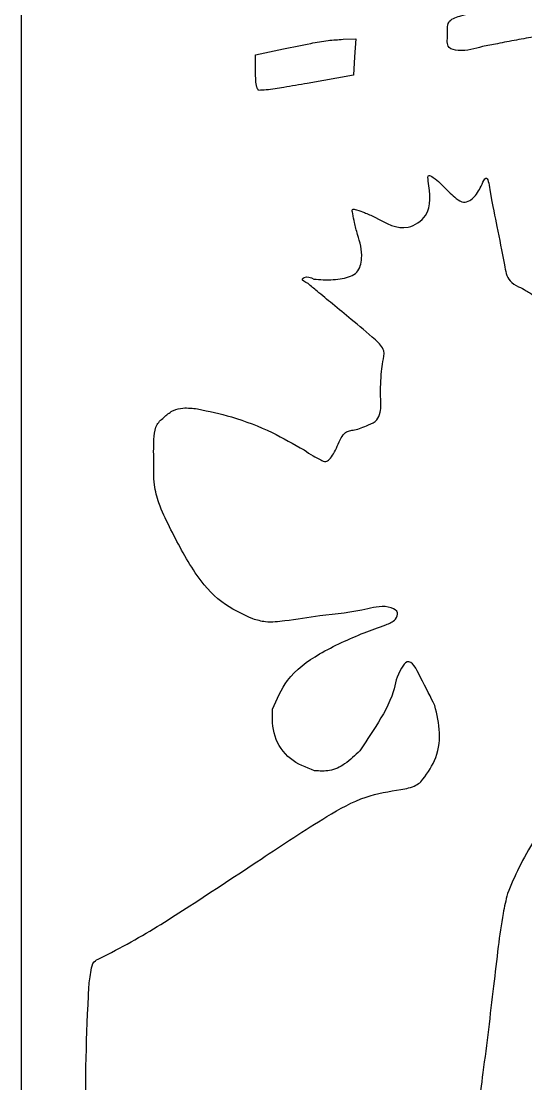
# Model space of a CAD drawing. Extents: x 0 to 204, y 72 to 361.
# Drawn here: x 0 to 37.1, y 159.2 to 237.2 of the extents above; entities that cross this region are included whole.
import ezdxf

# ---------------------------------------------------------------- set-up
doc = ezdxf.new("R2010")
doc.units = 0
doc.layers.get('0').update_dxf_attribs({"linetype": 'CONTINUOUS'})

msp = doc.modelspace()

# ---------------------------------------------------------------- linework, layer by layer
at = {"color": 7}
for p, q in [((0, 361.244444), (0, 216.746667)), ((23.650222, 235.909556), (24.581556, 235.937778)), ((24.581556, 235.937778), (24.496889, 234.611333)), ((17.215556, 234.780667), (19.275778, 235.204)), ((17.215556, 233.538889), (17.215556, 234.780667)), ((24.496889, 234.611333), (24.412222, 233.284889)), ((24.496889, 234.611333), (24.496889, 234.611333)), ((24.412222, 233.284889), (21.025556, 232.664)), ((0, 216.746667), (0, 72.248889)), ((0, 216.746667), (0, 216.746667))]:
    msp.add_line(p, q, dxfattribs=at)
for points, knots in [([(33.894889, 235.373333), (33.339601, 235.209491), (32.560922, 234.979735), (31.222194, 235.22743), (31.381552, 236.245685), (31.223989, 237.262047), (32.776634, 237.837946), (33.822373, 237.98047), (34.572222, 238.082667)], [0, 0, 0, 0, 1.792001, 2.512918, 3.423188, 4.362485, 5.301539, 7.681314, 7.681314, 7.681314, 7.681314]), ([(41.289111, 236.812667), (41.000017, 236.74136), (40.299814, 236.568651), (39.140184, 236.342587), (37.797921, 236.102837), (36.402042, 235.858091), (35.095043, 235.609813), (34.261009, 235.445474), (33.894889, 235.373333)], [0, 0, 0, 0, 0.893176, 2.163321, 3.543164, 4.98397, 6.414705, 7.534184, 7.534184, 7.534184, 7.534184]), ([(19.275778, 235.204), (19.941289, 235.3442), (21.029133, 235.573372), (22.486573, 235.835826), (23.283989, 235.886351), (23.650222, 235.909556)], [0, 0, 0, 0, 2.040937, 3.336111, 4.436191, 4.436191, 4.436191, 4.436191]), ([(17.441333, 232.156), (17.396335, 232.236337), (17.268794, 232.464039), (17.237514, 232.947707), (17.223444, 233.326503), (17.215556, 233.538889)], [0, 0, 0, 0, 0.273934, 0.776425, 1.41775, 1.41775, 1.41775, 1.41775]), ([(21.025556, 232.664), (20.448481, 232.566043), (19.444568, 232.395631), (18.251815, 232.190435), (17.630058, 232.164018), (17.441333, 232.156)], [0, 0, 0, 0, 1.756912, 3.056427, 3.622785, 3.622785, 3.622785, 3.622785]), ([(29.915556, 225.495556), (29.891467, 225.681481), (29.846098, 226.031653), (30.605658, 225.575567), (30.902746, 225.241839), (31.129111, 224.987556)], [0, 0, 0, 0, 0.408491, 0.769351, 1.924371, 1.924371, 1.924371, 1.924371]), ([(32.963556, 224.056222), (33.077091, 224.143246), (33.333434, 224.33973), (33.638712, 224.778547), (33.836106, 225.21179), (34.244895, 226.04793), (34.619475, 223.800085), (34.817535, 222.86931), (34.967333, 222.165333)], [0, 0, 0, 0, 0.429478, 0.969679, 1.5325, 2.050949, 2.938642, 5.694017, 5.694017, 5.694017, 5.694017]), ([(25.992667, 222.842667), (26.805379, 222.388858), (28.105206, 221.663052), (30.24815, 223.105912), (30.043281, 224.577867), (29.915556, 225.495556)], [0, 0, 0, 0, 2.553425, 4.083865, 6.617784, 6.617784, 6.617784, 6.617784]), ([(31.129111, 224.987556), (31.392866, 224.724141), (31.794782, 224.322743), (32.463063, 223.860964), (32.811682, 223.996971), (32.963556, 224.056222)], [0, 0, 0, 0, 1.146731, 1.747419, 2.211106, 2.211106, 2.211106, 2.211106]), ([(24.722667, 221.572667), (24.634591, 221.873504), (24.480932, 222.398351), (24.411102, 222.928465), (24.274834, 223.486267), (24.800285, 223.343668), (25.271503, 223.174489), (25.729333, 222.963832), (25.992667, 222.842667)], [0, 0, 0, 0, 0.907428, 1.583116, 1.876927, 2.157838, 2.779293, 3.620699, 3.620699, 3.620699, 3.620699]), ([(34.967333, 222.165333), (35.147551, 221.249775), (35.405973, 219.936911), (35.713602, 218.197612), (36.319519, 217.861183), (36.547778, 217.734444)], [0, 0, 0, 0, 2.874718, 4.122203, 4.876191, 4.876191, 4.876191, 4.876191]), ([(23.593778, 218.327111), (24.005977, 218.429047), (24.792415, 218.623531), (25.158396, 220.094036), (24.890249, 221.003983), (24.722667, 221.572667)], [0, 0, 0, 0, 1.17784, 2.247208, 4.029203, 4.029203, 4.029203, 4.029203]), ([(21.082, 217.960222), (20.84241, 218.075474), (20.539402, 218.221232), (20.973485, 218.541088), (21.263091, 218.409204), (21.505333, 218.298889)], [0, 0, 0, 0, 0.530989, 0.671541, 1.390406, 1.390406, 1.390406, 1.390406]), ([(24.242889, 215.335556), (23.785321, 215.712369), (22.948292, 216.401672), (21.89666, 217.278977), (21.300783, 217.777269), (21.082, 217.960222)], [0, 0, 0, 0, 1.778256, 3.252959, 4.108553, 4.108553, 4.108553, 4.108553]), ([(21.505333, 218.298889), (21.731517, 218.276742), (22.206039, 218.230279), (22.906835, 218.233406), (23.37399, 218.29713), (23.593778, 218.327111)], [0, 0, 0, 0, 0.681679, 1.430126, 2.095127, 2.095127, 2.095127, 2.095127]), ([(36.547778, 217.734444), (36.739709, 217.639538), (37.167161, 217.428169), (37.77995, 217.017096), (38.182419, 216.685505), (38.382222, 216.520889)], [0, 0, 0, 0, 0.641895, 1.429576, 2.206126, 2.206126, 2.206126, 2.206126]), ([(26.585333, 212.231111), (26.643114, 212.501501), (26.776055, 213.123607), (25.670562, 214.172831), (24.82935, 214.85793), (24.242889, 215.335556)], [0, 0, 0, 0, 0.781886, 1.79894, 4.140289, 4.140289, 4.140289, 4.140289]), ([(26.416, 209.634667), (26.41471, 209.948954), (26.412137, 210.57613), (26.464494, 211.444488), (26.548676, 211.992481), (26.585333, 212.231111)], [0, 0, 0, 0, 0.942852, 1.881509, 2.60555, 2.60555, 2.60555, 2.60555]), ([(25.512889, 207.574444), (25.747745, 207.67363), (26.177022, 207.854925), (26.466789, 208.683124), (26.436049, 209.259051), (26.416, 209.634667)], [0, 0, 0, 0, 0.728347, 1.331296, 2.461929, 2.461929, 2.461929, 2.461929]), ([(10.555111, 208.195333), (10.75779, 208.36731), (11.142289, 208.693563), (12.006975, 208.869353), (12.597336, 208.801045), (12.954, 208.759778)], [0, 0, 0, 0, 0.785082, 1.48937, 2.564235, 2.564235, 2.564235, 2.564235]), ([(12.954, 208.759778), (13.789784, 208.581197), (15.672125, 208.179), (18.314487, 207.151465), (20.022268, 206.181569), (20.799778, 205.74)], [0, 0, 0, 0, 2.561911, 5.769896, 8.451094, 8.451094, 8.451094, 8.451094]), ([(10.893778, 200.095556), (10.610056, 200.668404), (10.123748, 201.650285), (9.709173, 203.310447), (9.753949, 204.971697), (9.708215, 206.430777), (9.891585, 207.633801), (10.339761, 208.013086), (10.555111, 208.195333)], [0, 0, 0, 0, 1.913433, 3.279684, 5.085914, 6.848615, 7.735163, 8.555162, 8.555162, 8.555162, 8.555162]), ([(23.226889, 206.022222), (23.313055, 206.226825), (23.463461, 206.583967), (23.757623, 207.013059), (24.137339, 207.172937), (24.543441, 207.200377), (25.002267, 207.367473), (25.337707, 207.503438), (25.512889, 207.574444)], [0, 0, 0, 0, 0.669611, 1.168833, 1.501025, 1.864468, 2.384203, 2.952338, 2.952338, 2.952338, 2.952338]), ([(20.799778, 205.74), (21.01403, 205.588038), (21.40467, 205.310969), (21.922983, 205.056919), (22.361612, 204.8224), (22.716481, 205.085945), (22.976803, 205.482548), (23.137433, 205.829181), (23.226889, 206.022222)], [0, 0, 0, 0, 0.779265, 1.420814, 1.803679, 2.109155, 2.614234, 3.249045, 3.249045, 3.249045, 3.249045]), ([(17.018, 193.322222), (16.222427, 193.687641), (14.538437, 194.461124), (12.501119, 196.93875), (11.478511, 198.947145), (10.893778, 200.095556)], [0, 0, 0, 0, 2.597164, 5.497416, 9.370375, 9.370375, 9.370375, 9.370375]), ([(25.202444, 192.306222), (25.730941, 192.500328), (26.516169, 192.788727), (27.463477, 193.145914), (27.793815, 193.84992), (26.767861, 194.394724), (24.892962, 193.86118), (23.137055, 193.673884), (21.956889, 193.548)], [0, 0, 0, 0, 1.694909, 2.518259, 3.001242, 3.584126, 5.314459, 8.861338, 8.861338, 8.861338, 8.861338]), ([(21.956889, 193.548), (21.097962, 193.418861), (19.775205, 193.219986), (18.095389, 193.018721), (17.328128, 193.234859), (17.018, 193.322222)], [0, 0, 0, 0, 2.617801, 4.031443, 4.990489, 4.990489, 4.990489, 4.990489]), ([(18.457333, 186.69), (18.779243, 187.426863), (19.51501, 189.111063), (22.044641, 190.973651), (24.091661, 191.837479), (25.202444, 192.306222)], [0, 0, 0, 0, 2.379588, 5.438872, 9.068508, 9.068508, 9.068508, 9.068508]), ([(30.395333, 186.972222), (30.091518, 187.578828), (29.601025, 188.558157), (28.571803, 190.570173), (27.607912, 189.320199), (27.392857, 187.644725), (26.198272, 185.606019), (25.283352, 184.230409), (24.892, 183.642)], [0, 0, 0, 0, 2.361143, 3.811927, 4.430126, 6.261822, 9.116121, 11.249629, 11.249629, 11.249629, 11.249629]), ([(21.561778, 182.174444), (20.932228, 182.411696), (19.669479, 182.887575), (18.450026, 184.666989), (18.454901, 186.01665), (18.457333, 186.69)], [0, 0, 0, 0, 1.986696, 3.984907, 5.974373, 5.974373, 5.974373, 5.974373]), ([(29.379333, 181.356), (29.751745, 181.853086), (30.541248, 182.906896), (30.879601, 184.961276), (30.556481, 186.303049), (30.395333, 186.972222)], [0, 0, 0, 0, 1.845075, 3.911519, 5.967436, 5.967436, 5.967436, 5.967436]), ([(24.892, 183.642), (24.538321, 183.297109), (23.895809, 182.670563), (22.713702, 182.088358), (21.933542, 182.146661), (21.561778, 182.174444)], [0, 0, 0, 0, 1.482058, 2.692384, 3.794145, 3.794145, 3.794145, 3.794145]), ([(27.911778, 180.791556), (28.100148, 180.824597), (28.475053, 180.890357), (28.981851, 181.069368), (29.257711, 181.268296), (29.379333, 181.356)], [0, 0, 0, 0, 0.573988, 1.142387, 1.590586, 1.590586, 1.590586, 1.590586]), ([(17.638889, 175.683333), (19.226675, 176.74414), (21.702184, 178.398038), (25.10445, 180.33488), (27.040446, 180.649814), (27.911778, 180.791556)], [0, 0, 0, 0, 5.74652, 8.959365, 11.588787, 11.588787, 11.588787, 11.588787]), ([(38.833778, 178.646667), (38.45924, 178.140262), (37.614455, 176.998046), (36.586542, 175.143556), (36.002262, 173.780189), (35.729333, 173.143333)], [0, 0, 0, 0, 1.888392, 4.259347, 6.337713, 6.337713, 6.337713, 6.337713]), ([(5.757333, 168.373778), (6.535828, 168.773519), (8.812119, 169.942349), (12.73571, 172.453806), (15.889917, 174.531356), (17.638889, 175.683333)], [0, 0, 0, 0, 2.62445, 7.673798, 13.958269, 13.958269, 13.958269, 13.958269]), ([(35.729333, 173.143333), (35.621637, 172.658958), (35.335357, 171.371381), (35.031334, 169.095635), (34.825164, 167.310224), (34.713333, 166.341778)], [0, 0, 0, 0, 1.488134, 3.955791, 6.880998, 6.880998, 6.880998, 6.880998]), ([(4.967111, 166.285333), (5.013196, 166.684468), (5.083813, 167.296075), (5.256464, 168.138302), (5.610813, 168.304894), (5.757333, 168.373778)], [0, 0, 0, 0, 1.236417, 1.894603, 2.358627, 2.358627, 2.358627, 2.358627]), ([(13.828889, 139.897556), (12.66822, 138.862283), (10.434662, 136.870036), (7.754272, 134.81017), (3.010508, 131.514555), (6.320826, 146.28131), (4.416882, 153.959066), (4.810125, 162.768532), (4.967111, 166.285333)], [0, 0, 0, 0, 4.587423, 8.827902, 11.018089, 18.845062, 34.01829, 44.100397, 44.100397, 44.100397, 44.100397]), ([(34.713333, 166.341778), (34.462919, 164.224333), (34.002143, 160.328129), (33.284575, 155.349201), (32.540459, 152.55684), (32.258, 151.496889)], [0, 0, 0, 0, 6.398863, 11.774226, 15.063072, 15.063072, 15.063072, 15.063072])]:
    msp.add_open_spline(points, degree=3, knots=knots, dxfattribs=at)

doc.saveas('drawing.dxf')
